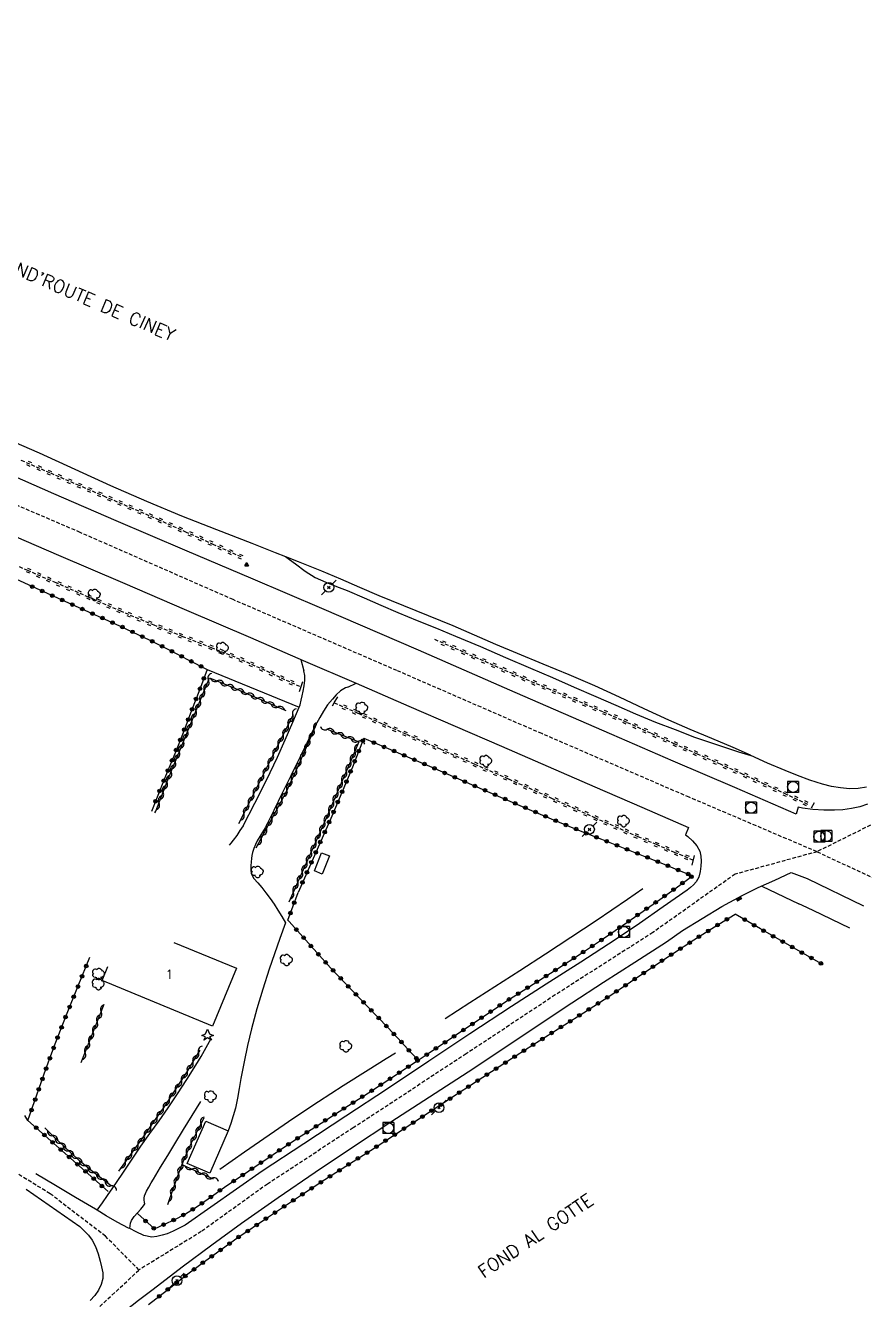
# Model space of a CAD drawing. Header units: millimetres. Extents: x 192000 to 193000, y 104999 to 106000.
# Drawn here: x 192297.1 to 192411.6, y 105826.2 to 106000 of the extents above; entities that cross this region are included whole.
import ezdxf
from ezdxf.enums import TextEntityAlignment as Align

# ---------------------------------------------------------------- set-up
doc = ezdxf.new("R2010")
doc.units = ezdxf.units.MM
doc.linetypes.add('DASHED', pattern=[0.75, 0.5, -0.25])
doc.layers.get('0').update_dxf_attribs({"linetype": 'CONTINUOUS'})
for name, color, linetype in [('W0001', 6, 'DASHED'), ('W0008', 7, 'CONTINUOUS'), ('W0017', 7, 'CONTINUOUS'), ('W0021', 2, 'CONTINUOUS'), ('W0101', 7, 'CONTINUOUS'), ('W0104', 1, 'CONTINUOUS'), ('W0120', 7, 'CONTINUOUS'), ('W0211', 2, 'CONTINUOUS'), ('W0220', 5, 'DASHED'), ('W0300', 7, 'CONTINUOUS'), ('W0303', 7, 'CONTINUOUS'), ('W0310', 3, 'CONTINUOUS'), ('W0322', 7, 'CONTINUOUS'), ('W0323', 7, 'CONTINUOUS'), ('W0330', 7, 'CONTINUOUS'), ('W0401', 7, 'CONTINUOUS'), ('W0420', 7, 'CONTINUOUS'), ('W0473', 7, 'CONTINUOUS'), ('W0850', 7, 'CONTINUOUS'), ('W0989', 7, 'CONTINUOUS'), ('W0991', 7, 'CONTINUOUS')]:
    doc.layers.add(name, color=color, linetype=linetype)
doc.styles.get("Standard").update_dxf_attribs({"font": 'romans.shx', "width": 0.85})

# ---------------------------------------------------------------- blocks, each defined once
blk = doc.blocks.new('T473')
for p, q in [((-0.166667, 0.166667), (0.166667, -0.166667)), ((-0.166667, -0.166667), (0.166667, 0.166667)), ((0.500001, 0.500001), (1.000002, 1.000002)), ((-1.000002, -1.000002), (-0.500001, -0.500001))]:
    blk.add_line(p, q)
blk.add_ellipse((0, 0), major_axis=(0.471405, 0.471405), ratio=1, start_param=5.4977871438, end_param=11.780972451)
blk = doc.blocks.new('T420')
for p, q in [((0.75, 0.75), (-0.75, 0.75)), ((-0.75, 0.75), (-0.75, -0.75)), ((0.75, 0.75), (0.75, -0.75)), ((0.75, -0.75), (-0.75, -0.75))]:
    blk.add_line(p, q)
blk.add_ellipse((0, 0), major_axis=(-0.53, 0.53), ratio=1, start_param=3.926991, end_param=10.210176)
blk = doc.blocks.new('T300')
for p, q in [((-0.8, 0.51), (-0.86, 0.34)), ((-0.86, 0.34), (-0.86, 0.17)), ((-0.86, 0.17), (-0.74, 0.06)), ((-0.69, 0.63), (-0.8, 0.51)), ((-0.8, -0.06), (-0.74, 0.06)), ((-0.74, 0.06), (-0.69, 0.11)), ((-0.57, 0.69), (-0.69, 0.63)), ((-0.46, 0.69), (-0.57, 0.69)), ((-0.29, 0.63), (-0.46, 0.69)), ((-0.29, 0.63), (-0.17, 0.74)), ((-0.23, 0.57), (-0.29, 0.63)), ((-0.17, 0.74), (-0.06, 0.8)), ((-0.06, 0.8), (0.06, 0.8)), ((0.06, 0.8), (0.23, 0.74)), ((0.23, 0.74), (0.34, 0.63)), ((0.34, 0.63), (0.4, 0.51)), ((0.46, 0.46), (0.34, 0.46)), ((0.4, 0.51), (0.4, 0.46)), ((0.57, 0.4), (0.46, 0.46)), ((0.57, 0.4), (0.69, 0.29)), ((0.69, 0.29), (0.74, 0.17)), ((0.74, 0.06), (0.69, -0.17)), ((0.74, 0.17), (0.74, 0.06)), ((-0.8, -0.17), (-0.8, -0.06)), ((-0.8, -0.23), (-0.8, -0.17)), ((-0.74, -0.34), (-0.8, -0.23)), ((-0.69, -0.4), (-0.74, -0.34)), ((-0.51, -0.46), (-0.69, -0.4)), ((-0.4, -0.46), (-0.51, -0.46)), ((-0.4, -0.46), (-0.34, -0.46)), ((-0.34, -0.46), (-0.34, -0.4)), ((-0.34, -0.51), (-0.34, -0.46)), ((-0.29, -0.63), (-0.34, -0.51)), ((-0.17, -0.74), (-0.29, -0.63)), ((-0.06, -0.8), (-0.17, -0.74)), ((0.06, -0.8), (-0.06, -0.8)), ((0.17, -0.74), (0.06, -0.8)), ((0.23, -0.69), (0.17, -0.74)), ((0.29, -0.46), (0.23, -0.46)), ((0.29, -0.63), (0.23, -0.69)), ((0.46, -0.4), (0.29, -0.46)), ((0.34, -0.51), (0.29, -0.63)), ((0.34, -0.51), (0.34, -0.46)), ((0.57, -0.34), (0.46, -0.4)), ((0.63, -0.29), (0.57, -0.34)), ((0.69, -0.17), (0.63, -0.29))]:
    blk.add_line(p, q)
blk = doc.blocks.new('T850')
for p, q in [((-0.25, -0.15), (0, 0.32)), ((0, 0.32), (0.25, -0.15)), ((-0.25, -0.15), (0.25, -0.15))]:
    blk.add_line(p, q)
for major_axis in [(-0.106, 0.106), (-0.0354, 0.0354), (-0.0236, 0.0236)]:
    blk.add_ellipse((0, 0), major_axis=major_axis, ratio=1, start_param=3.926991, end_param=10.210176)
blk = doc.blocks.new('T303')
for p, q in [((-0.77, 0), (-0.28, 0.21)), ((-0.28, -0.21), (-0.77, 0)), ((-0.28, 0.21), (0, 0.83)), ((0, 0.83), (0.28, 0.21)), ((0.28, 0.21), (0.83, 0)), ((0.83, 0), (0.28, -0.21)), ((-0.49, -0.63), (-0.28, -0.21)), ((0, -0.35), (-0.49, -0.63)), ((0.56, -0.63), (0, -0.35)), ((0.28, -0.21), (0.56, -0.63))]:
    blk.add_line(p, q)
blk = doc.blocks.new('T401')
for p, q in [((-0.3, 0.3), (0, 0.3)), ((-0.3, -0.25), (-0.3, 0.3)), ((-0.3, 0.15), (0, 0.15)), ((-0.3, 0), (0, 0)), ((0, 0.3), (0, -0.25)), ((-0.3, -0.15), (0, -0.15)), ((-0.3, -0.25), (-0.3, -0.3)), ((-0.3, -0.3), (0, -0.3)), ((0, -0.3), (0, -0.25))]:
    blk.add_line(p, q)
blk = doc.blocks.new('t323o')
at = {"color": 0, "linetype": 'Continuous'}
for radius in [0.25, 0.15]:
    blk.add_circle((0, 0), radius, dxfattribs=at)
blk = doc.blocks.new('t310o')
at = {"color": 0, "linetype": 'Continuous'}
for centre, start, end in [((-0.5, 0.38), 216.8699, 323.1304), ((0.5, -0.37), 36.8699, 143.1303)]:
    blk.add_arc(centre, 0.625, start, end, dxfattribs=at)
blk = doc.blocks.new('t322o')
at = {"color": 0, "linetype": 'Continuous'}
for radius in [0.25, 0.15]:
    blk.add_circle((0, 0), radius, dxfattribs=at)
blk = doc.blocks.new('t220o')
at = {"color": 0, "linetype": 'Continuous'}
for p, q in [((-0.25, 0.25), (0.25, 0.25)), ((-0.25, -0.25), (0.25, -0.25))]:
    blk.add_line(p, q, dxfattribs=at)

msp = doc.modelspace()

# ---------------------------------------------------------------- linework, layer by layer
at = {"layer": 'W0001'}
for points in [[(192405.12, 105887.29), (192387.67, 105894.73), (192367.57, 105903.4), (192347.81, 105912), (192325.46, 105921.68), (192304.57, 105930.85), (192281.75, 105940.67), (192261.09, 105949.63), (192238.47, 105959.36), (192218.03, 105968.07), (192200.83, 105975.63), (192182.99, 105983.32), (192165.28, 105991.03), (192144.81, 106000)], [(192642.23, 106000), (192635.04, 105995.9), (192619.12, 105986.72), (192604.92, 105979.15), (192592.13, 105972.65), (192576.93, 105965.28), (192558.94, 105957.29), (192542.45, 105949.69), (192527.12, 105942.81), (192509.4, 105934.7), (192492.91, 105927.15), (192476.53, 105919.77), (192461.04, 105912.87), (192446.35, 105906.45), (192431.33, 105899.8), (192419.8, 105894.59), (192405.12, 105887.29)], [(192405.12, 105887.29), (192393.93, 105884.23), (192382.72, 105876.27), (192369.39, 105867.76), (192357.26, 105859.72), (192341.83, 105849.62), (192330.12, 105841.96), (192321.09, 105835.47), (192312.6, 105830.25)], [(192405.12, 105887.29), (192414, 105883.17)], [(192312.6, 105830.25), (192308.02, 105834.85), (192300.48, 105840.65), (192292.85, 105845.32), (192285.62, 105848.67), (192280.73, 105850.36)], [(192023.77, 105671), (192033.54, 105679.78), (192042.98, 105688.81), (192055.85, 105701.49), (192066.97, 105711.35), (192078.77, 105720.17), (192090.17, 105727.69), (192102.26, 105733.98), (192114.73, 105739.69), (192126.74, 105744.99), (192141.28, 105751.44), (192158.29, 105758.62), (192173.39, 105764.24), (192187.89, 105769.94), (192201.39, 105774.91), (192219.76, 105780.94), (192238.41, 105786.99), (192252.16, 105792.67), (192267.78, 105800.43), (192280.79, 105807.15), (192293.77, 105814.78), (192305.09, 105823.22), (192312.6, 105830.25)]]:
    msp.add_lwpolyline(points, dxfattribs=at)
at = {"layer": 'W0008'}
for points in [[(192402.55, 105893.38), (192402.27, 105892.43), (192393.89, 105896.05), (192385.5, 105899.67), (192377.12, 105903.29), (192363.93, 105909.03), (192350.75, 105914.77), (192337.55, 105920.48), (192328.2, 105924.46), (192318.85, 105928.43), (192309.51, 105932.43), (192301, 105936.12), (192292.5, 105939.83), (192283.99, 105943.52), (192280, 105945.25), (192276.01, 105946.97), (192272.01, 105948.69)], [(192294.16, 105930.96), (192301.63, 105927.75), (192310.36, 105924), (192319.09, 105920.25), (192327.82, 105916.5), (192335.02, 105913.4), (192342.22, 105910.29), (192349.41, 105907.17), (192355.75, 105904.43), (192362.09, 105901.68), (192368.42, 105898.93), (192374.81, 105896.16), (192381.2, 105893.38), (192387.58, 105890.61), (192387.19, 105889.62)], [(192412.02, 105893.77), (192410.96, 105893.41), (192409.82, 105893.17), (192408.66, 105893.03), (192407.5, 105892.95), (192406.04, 105892.95), (192404.57, 105893.05), (192403.12, 105893.25), (192402.55, 105893.38)], [(192387.19, 105889.62), (192387.51, 105889.37), (192388.14, 105888.76), (192388.71, 105888.09), (192389.12, 105887.36), (192389.27, 105886.71), (192389.32, 105886.02), (192389.28, 105885.33), (192389.18, 105884.58), (192388.98, 105883.83), (192388.65, 105883.17), (192388.28, 105882.76), (192387.84, 105882.4), (192387.4, 105882.04)], [(192386.77, 105876.57), (192389.46, 105878.19), (192392.15, 105879.81), (192394.89, 105881.33), (192397.11, 105882.41), (192399.35, 105883.42), (192401.6, 105884.44), (192403.76, 105883.65), (192411.45, 105879.9)], [(192387.4, 105882.04), (192384.14, 105879.78), (192380.88, 105877.52), (192377.6, 105875.29), (192372.89, 105872.23), (192368.15, 105869.23), (192363.42, 105866.2), (192357.77, 105862.47), (192352.14, 105858.72), (192346.51, 105854.97), (192340.81, 105851.21), (192335.1, 105847.47), (192329.4, 105843.73), (192318.91, 105836.36)], [(192384.58, 105875.01), (192386.77, 105876.57)], [(192303.47, 105818.97), (192307.15, 105821.87), (192310.83, 105824.77), (192312.55, 105826.11), (192314.53, 105827.64), (192318.52, 105830.68), (192322.54, 105833.68), (192326.59, 105836.63), (192331.59, 105840.14), (192336.65, 105843.58), (192341.73, 105846.98), (192346.98, 105850.43), (192352.25, 105853.84), (192357.51, 105857.27), (192362.23, 105860.41), (192366.95, 105863.56), (192371.68, 105866.69), (192375.97, 105869.48), (192380.27, 105872.25), (192384.58, 105875.01)], [(192318.91, 105836.36), (192318.1, 105835.94), (192317.29, 105835.52), (192316.46, 105835.18), (192315.76, 105834.97), (192315.05, 105834.8), (192314.35, 105834.74), (192313.27, 105834.96), (192312.21, 105835.44), (192311.34, 105835.88), (192311.18, 105835.96), (192309.64, 105836.76), (192308.14, 105837.65), (192306.92, 105838.38), (192306.65, 105838.54), (192303.93, 105840.14), (192301.23, 105841.76), (192298.52, 105843.38)], [(192297.23, 105841.28), (192304.52, 105836.16), (192305.11, 105835.57), (192305.71, 105834.97), (192306.22, 105834.33), (192306.69, 105833.43), (192307.03, 105832.46), (192307.3, 105831.46), (192307.51, 105830.67), (192307.67, 105829.86), (192307.68, 105829.08), (192307.46, 105828.27), (192307.08, 105827.49), (192306.6, 105826.78), (192305.93, 105826.09)]]:
    msp.add_lwpolyline(points, dxfattribs=at)
at = {"layer": 'W0017'}
for points in [[(192334.71, 105913.53), (192335.09, 105911.97)], [(192334.59, 105907.35), (192334.74, 105907.96), (192334.89, 105908.58), (192335.02, 105909.2), (192335.14, 105909.91), (192335.22, 105910.63), (192335.22, 105911.34), (192335.1, 105911.95), (192335.09, 105911.97)], [(192341.12, 105909.75), (192340.77, 105909.64), (192340.11, 105909.24), (192339.53, 105908.7), (192338.99, 105908.11), (192338.35, 105907.33), (192337.79, 105906.49), (192337.27, 105905.62), (192336.64, 105904.47), (192336.07, 105903.3), (192335.5, 105902.12), (192334.77, 105900.62), (192334.05, 105899.13), (192333.32, 105897.63), (192332.16, 105895.28), (192331, 105892.93), (192329.84, 105890.57)], [(192341.12, 105909.75), (192342.22, 105910.29)], [(192326.8, 105890.84), (192328.39, 105893.94), (192329.99, 105897.05), (192331.52, 105900.19), (192332.57, 105902.56), (192333.58, 105904.96), (192334.45, 105907.02), (192334.59, 105907.35)], [(192329.84, 105890.57), (192329.46, 105889.98), (192329.09, 105889.38), (192328.74, 105888.77), (192328.5, 105888.26), (192328.27, 105887.74), (192328.1, 105887.21), (192328.02, 105886.79), (192327.96, 105886.35), (192327.93, 105885.92), (192327.88, 105885.38), (192327.86, 105884.83), (192327.93, 105884.32), (192328.28, 105883.65), (192328.82, 105883.04), (192329.35, 105882.43), (192329.92, 105881.68), (192330.49, 105880.92), (192331.04, 105880.15), (192331.57, 105879.31), (192332.08, 105878.44), (192332.59, 105877.58), (192331.84, 105875.48), (192331.1, 105873.37), (192330.38, 105871.26), (192329.51, 105868.57), (192328.68, 105865.85), (192327.94, 105863.12), (192327.42, 105860.88), (192326.95, 105858.63), (192326.51, 105856.38), (192326.28, 105855.02), (192326.05, 105853.67), (192325.77, 105852.33), (192325.46, 105851.28), (192325.12, 105850.24), (192324.77, 105849.21)], [(192326.8, 105890.84), (192326.37, 105890.17), (192325.94, 105889.5), (192325.47, 105888.87), (192325.14, 105888.46), (192324.89, 105888.18)], [(192306.92, 105838.38), (192307.62, 105839.4), (192308.33, 105840.42), (192309.04, 105841.44), (192310.31, 105843.33), (192311.58, 105845.23), (192312.86, 105847.12), (192314.1, 105848.87), (192315.35, 105850.61), (192316.57, 105852.37), (192317.86, 105854.28), (192319.13, 105856.21), (192320.36, 105858.17), (192321.07, 105859.38), (192321.76, 105860.6), (192322.45, 105861.81)], [(192311.34, 105835.88), (192311.4, 105836.27), (192311.47, 105836.65), (192311.58, 105837.01), (192311.93, 105837.55), (192312.42, 105838.03), (192312.88, 105838.52), (192313.06, 105838.77), (192313.23, 105839.01), (192313.4, 105839.26), (192313.36, 105839.51), (192313.31, 105839.77), (192313.3, 105840.02), (192313.37, 105840.35), (192313.5, 105840.68), (192313.65, 105841), (192313.93, 105841.56), (192314.26, 105842.11), (192314.58, 105842.65), (192315.55, 105844.26), (192316.52, 105845.87), (192317.49, 105847.47), (192318.68, 105849.39), (192319.87, 105851.3), (192321.06, 105853.21)]]:
    msp.add_lwpolyline(points, dxfattribs=at)
at = {"layer": 'W0021'}
for points in [[(192397.58, 105882.62), (192402.66, 105880.21)], [(192409.6, 105876.86), (192404.59, 105879.26), (192403.14, 105879.98), (192402.66, 105880.21)]]:
    msp.add_lwpolyline(points, dxfattribs=at)
at = {"layer": 'W0101'}
msp.add_lwpolyline([(192317.37, 105874.93), (192325.91, 105871.4), (192322.63, 105863.49), (192307.58, 105869.71), (192308.37, 105871.63)], dxfattribs=at)
at = {"layer": 'W0104'}
for points in [[(192337.52, 105887.14), (192338.58, 105886.72), (192337.6, 105884.25), (192336.54, 105884.67), (192337.52, 105887.14)], [(192321.71, 105850.55), (192324.77, 105849.21), (192322.25, 105843.45), (192319.18, 105844.79), (192321.71, 105850.55)]]:
    msp.add_lwpolyline(points, close=True, dxfattribs=at)
at = {"layer": 'W0120'}
for points in [[(192334.93, 105910.46), (192334.47, 105909.1)], [(192339.01, 105907.21), (192339.25, 105907.61), (192339.73, 105908.42)], [(192404.75, 105893.98), (192404.3, 105893.25)], [(192388.38, 105886.76), (192388.05, 105885.47)]]:
    msp.add_lwpolyline(points, dxfattribs=at)
at = {"layer": 'W0211'}
for points in [[(192332.62, 105927.53), (192333.95, 105926.55), (192335.28, 105925.58), (192336.66, 105924.71), (192338.08, 105924.05), (192339.54, 105923.49), (192341.01, 105922.92), (192343.32, 105921.92), (192345.62, 105920.91), (192347.93, 105919.91), (192350.55, 105918.83), (192353.18, 105917.77), (192355.8, 105916.71), (192359.22, 105915.27), (192362.63, 105913.8), (192366.04, 105912.33), (192369.01, 105911.04), (192371.97, 105909.74), (192374.94, 105908.45), (192377.65, 105907.28), (192380.37, 105906.12), (192383.1, 105904.99), (192385.76, 105903.95), (192388.42, 105902.93), (192391.11, 105901.99), (192392.76, 105901.45), (192394.42, 105900.94), (192396.08, 105900.43)], [(192321.93, 105912.13), (192334.45, 105907.02)], [(192297.46, 105850.65), (192297.02, 105851.3)]]:
    msp.add_lwpolyline(points, dxfattribs=at)
at = {"layer": 'W0220'}
for points in [[(192326.54, 105927.5), (192322.82, 105929.18), (192319.09, 105930.86), (192315.36, 105932.53), (192311.73, 105934.11), (192308.1, 105935.67), (192304.46, 105937.24), (192300.45, 105938.97), (192296.43, 105940.71)], [(192334.55, 105909.82), (192331.85, 105911.07), (192329.14, 105912.32), (192326.42, 105913.53), (192322.52, 105915.12), (192318.59, 105916.63), (192314.68, 105918.18), (192310.2, 105920.07), (192305.74, 105922.02), (192301.29, 105923.97), (192297.46, 105925.64), (192293.63, 105927.32)], [(192403.88, 105893.74), (192400.94, 105895.11), (192398, 105896.47), (192395.05, 105897.83), (192391.95, 105899.22), (192388.83, 105900.6), (192385.72, 105901.98), (192382.45, 105903.45), (192379.19, 105904.93), (192375.91, 105906.38), (192372.3, 105907.92), (192368.67, 105909.42), (192365.06, 105910.94), (192360.97, 105912.72), (192356.88, 105914.52), (192352.8, 105916.32)], [(192339.25, 105907.61), (192342.53, 105906.18), (192345.81, 105904.76), (192349.1, 105903.32), (192353.75, 105901.29), (192358.39, 105899.26), (192363.04, 105897.22), (192368.91, 105894.6), (192374.77, 105891.96), (192380.66, 105889.37), (192383.15, 105888.31), (192385.64, 105887.25), (192388.14, 105886.2)]]:
    msp.add_lwpolyline(points, dxfattribs=at)
at = {"layer": 'W0300'}
for points in [[(192354.37, 105864.54), (192357.77, 105866.72), (192361.17, 105868.9), (192364.57, 105871.09), (192368.05, 105873.36), (192371.54, 105875.63), (192375, 105877.93), (192377.12, 105879.37), (192379.24, 105880.82), (192381.35, 105882.26)], [(192323.65, 105844.01), (192327.01, 105846.35), (192330.36, 105848.69), (192333.75, 105851), (192337.1, 105853.21), (192340.47, 105855.39), (192343.86, 105857.54), (192345.11, 105858.32), (192346.35, 105859.09), (192347.6, 105859.87)]]:
    msp.add_lwpolyline(points, dxfattribs=at)
at = {"layer": 'W0310'}
for points in [[(192314.79, 105892.59), (192314.89, 105892.84), (192316.56, 105897.1), (192318.26, 105901.35), (192319.58, 105904.57), (192320.91, 105907.8), (192322.24, 105911.02), (192324, 105910.28), (192325.77, 105909.54), (192327.52, 105908.79), (192329.24, 105908.05), (192330.95, 105907.29), (192332.66, 105906.54)], [(192326.23, 105891.14), (192333.68, 105906.02)], [(192336.77, 105904.63), (192335.41, 105901.53), (192334.05, 105898.44), (192332.62, 105895.38), (192331.3, 105892.83), (192329.93, 105890.31), (192328.56, 105887.79)], [(192338.2, 105904.04), (192342.61, 105902.27), (192341.19, 105898.97), (192339.78, 105895.67), (192338.36, 105892.38), (192336.6, 105888.39), (192334.82, 105884.4), (192333.04, 105880.42)], [(192307.83, 105866.47), (192304.69, 105858.49)], [(192309.86, 105843.73), (192311.5, 105846.01), (192313.13, 105848.28), (192314.74, 105850.58), (192316.26, 105852.79), (192317.74, 105855.03), (192319.18, 105857.29), (192319.77, 105858.27), (192320.36, 105859.25), (192320.94, 105860.23)], [(192321.44, 105850.97), (192320.54, 105849.16), (192319.65, 105847.34), (192318.81, 105845.51), (192318.47, 105844.63), (192317.98, 105843.4), (192317.23, 105841.27), (192316.48, 105839.13)], [(192308.79, 105841.7), (192307.43, 105842.76), (192306.08, 105843.82), (192304.76, 105844.91), (192303.65, 105845.9), (192302.56, 105846.91), (192301.49, 105847.93), (192300.91, 105848.49), (192300.34, 105849.06), (192299.77, 105849.63)], [(192318.47, 105844.63), (192322.72, 105842.66)]]:
    msp.add_lwpolyline(points, dxfattribs=at)
at = {"layer": 'W0322'}
for points in [[(192270.61, 105935.62), (192275.02, 105933.75), (192279.42, 105931.88), (192283.82, 105929.98), (192289.08, 105927.6), (192294.32, 105925.18), (192299.57, 105922.77), (192304.42, 105920.6), (192309.28, 105918.43), (192314.08, 105916.17), (192316.71, 105914.84), (192319.32, 105913.49), (192321.93, 105912.13)], [(192343.28, 105902.78), (192346.27, 105901.51), (192349.26, 105900.23), (192352.24, 105898.95), (192355.47, 105897.55), (192358.7, 105896.15), (192361.93, 105894.75), (192365.54, 105893.2), (192369.15, 105891.66), (192372.78, 105890.16), (192375.73, 105888.99), (192378.69, 105887.83), (192381.64, 105886.66), (192383.81, 105885.78), (192385.97, 105884.89), (192388.14, 105883.99)]]:
    msp.add_lwpolyline(points, dxfattribs=at)
at = {"layer": 'W0323'}
for points in [[(192321.93, 105912.13), (192320.86, 105909.34), (192319.79, 105906.54), (192318.71, 105903.75), (192317.48, 105900.67), (192316.23, 105897.6), (192314.99, 105894.53), (192314.3, 105892.8)], [(192343.28, 105902.78), (192342.5, 105900.82), (192341.72, 105898.85), (192340.92, 105896.89), (192338.77, 105891.82), (192336.54, 105886.78), (192334.31, 105881.74)], [(192324.27, 105841.54), (192327.59, 105843.77), (192330.9, 105846), (192334.23, 105848.21), (192337.45, 105850.29), (192340.68, 105852.34), (192343.9, 105854.41), (192346.58, 105856.15), (192349.25, 105857.9), (192350.7, 105858.85), (192351.92, 105859.66), (192355.66, 105862.17), (192359.39, 105864.69), (192363.15, 105867.18), (192366.37, 105869.24), (192369.61, 105871.28), (192372.83, 105873.35), (192375.71, 105875.27), (192378.57, 105877.23), (192381.41, 105879.2), (192383.66, 105880.79), (192385.9, 105882.39), (192388.14, 105883.99)], [(192333.08, 105877.79), (192332.92, 105877.97), (192334.31, 105881.74)], [(192313.89, 105825.54), (192316.49, 105827.55), (192319.09, 105829.56), (192321.71, 105831.53), (192325.97, 105834.56), (192330.28, 105837.49), (192334.63, 105840.39), (192337.97, 105842.57), (192341.33, 105844.72), (192344.69, 105846.88), (192348.51, 105849.36), (192352.33, 105851.86), (192356.14, 105854.35), (192359.54, 105856.55), (192362.94, 105858.75), (192366.34, 105860.94), (192369.81, 105863.15), (192373.28, 105865.34), (192376.73, 105867.57), (192379.67, 105869.53), (192382.6, 105871.52), (192385.54, 105873.48), (192388.33, 105875.27), (192391.15, 105877.04), (192393.96, 105878.8)], [(192350.7, 105858.85), (192349.31, 105860.35), (192347.91, 105861.85), (192346.51, 105863.35), (192343.92, 105866.06), (192341.32, 105868.75), (192338.75, 105871.47), (192336.85, 105873.57), (192334.96, 105875.68), (192333.08, 105877.79)], [(192405.98, 105871.87), (192405.98, 105871.87), (192405.98, 105871.87), (192397.4, 105876.76), (192397.4, 105876.76), (192397.4, 105876.76), (192395.68, 105877.78), (192393.96, 105878.8)], [(192297.46, 105850.65), (192298.67, 105854.13), (192299.89, 105857.62), (192301.16, 105861.09), (192302.71, 105865.05), (192304.31, 105869), (192305.92, 105872.93)], [(192297.46, 105850.65), (192308.39, 105840.94)], [(192312.4, 105837.95), (192314.73, 105835.85), (192316.1, 105836.49), (192317.48, 105837.13), (192318.82, 105837.83), (192320.68, 105838.99), (192322.48, 105840.27), (192324.27, 105841.54)]]:
    msp.add_lwpolyline(points, dxfattribs=at)
at = {"layer": 'W0330'}
for points in [[(192328.05, 105929.32), (192323.25, 105931.21), (192318.45, 105933.09), (192313.68, 105935.05), (192308.78, 105937.21), (192303.9, 105939.44), (192299.02, 105941.65), (192294.55, 105943.61)], [(192411.89, 105896.1), (192410.73, 105895.94), (192409.57, 105895.89), (192408.33, 105895.99), (192407.08, 105896.21), (192405.86, 105896.51), (192404.13, 105897.04), (192402.44, 105897.69), (192400.76, 105898.38), (192398.38, 105899.39), (192396.08, 105900.43), (192396.03, 105900.46), (192393.68, 105901.51), (192390.76, 105902.76), (192387.83, 105903.99), (192384.92, 105905.25), (192381.54, 105906.79), (192378.18, 105908.38), (192374.8, 105909.92), (192371.29, 105911.41), (192367.76, 105912.86), (192364.24, 105914.32), (192361.31, 105915.58), (192358.39, 105916.84), (192355.46, 105918.09), (192352.1, 105919.47), (192348.73, 105920.83), (192345.36, 105922.21), (192342.75, 105923.33), (192340.15, 105924.46), (192337.54, 105925.57), (192334.38, 105926.84), (192332.62, 105927.53), (192331.22, 105928.08), (192328.05, 105929.32)]]:
    msp.add_lwpolyline(points, dxfattribs=at)

# ---------------------------------------------------------------- block references
at = {"layer": 'W0220'}
for p, rotation in [((192297.64, 105940.19), 156.5949515022912), ((192299.02, 105939.59), 156.5949515022912), ((192300.39, 105938.99), 156.5949515022912), ((192301.77, 105938.4), 156.6017734318627), ((192303.15, 105937.8), 156.6017734318627), ((192304.52, 105937.21), 156.7310986250432), ((192305.9, 105936.61), 156.7310986250432), ((192307.28, 105936.02), 156.7310986250432), ((192308.66, 105935.43), 156.7501083543321), ((192310.04, 105934.84), 156.7501083543321), ((192311.41, 105934.25), 156.7501083543321), ((192312.79, 105933.65), 156.4650835324011), ((192314.17, 105933.05), 156.4650835324011), ((192315.54, 105932.45), 155.9705600928651), ((192316.91, 105931.84), 155.9705600928651), ((192318.28, 105931.23), 155.9705600928651), ((192319.65, 105930.61), 155.6942133866794), ((192321.02, 105930), 155.6942133866794), ((192322.38, 105929.38), 155.6942133866794), ((192323.75, 105928.76), 155.6814288780301), ((192325.12, 105928.14), 155.6814288780301), ((192326.48, 105927.53), 155.6814288780301), ((192297.57, 105925.6), 156.4106683754864), ((192298.94, 105925), 156.4106683754864), ((192300.31, 105924.4), 156.4106683754864), ((192301.69, 105923.8), 156.318669540219), ((192303.06, 105923.19), 156.318669540219), ((192304.44, 105922.59), 156.318669540219), ((192305.81, 105921.99), 156.408406522308), ((192307.18, 105921.39), 156.408406522308), ((192308.56, 105920.79), 156.408406522308), ((192309.93, 105920.19), 156.408406522308), ((192311.31, 105919.6), 157.0474454315143), ((192312.7, 105919.02), 157.0474454315143), ((192314.08, 105918.43), 157.0474454315143), ((192315.47, 105917.87), 158.4260437830261), ((192316.86, 105917.31), 158.4260437830261), ((192318.26, 105916.76), 158.4260437830261), ((192319.65, 105916.22), 158.9693279285167), ((192321.05, 105915.68), 158.9693279285167), ((192354.17, 105915.71), 156.2161766682076), ((192322.45, 105915.14), 158.9693279285167), ((192323.84, 105914.58), 157.8471956364433), ((192325.23, 105914.01), 157.8471956364433), ((192355.55, 105915.11), 156.2161766682076), ((192356.92, 105914.5), 156.2213554871768), ((192358.29, 105913.9), 156.2213554871768), ((192326.62, 105913.44), 156.0257897025751), ((192327.99, 105912.83), 156.0257897025751), ((192329.36, 105912.22), 155.2248594312854), ((192359.66, 105913.29), 156.2213554871768), ((192361.04, 105912.69), 156.5383081447101), ((192362.41, 105912.09), 156.5383081447101), ((192330.72, 105911.59), 155.2248594312854), ((192332.08, 105910.96), 155.2154576527539), ((192333.45, 105910.33), 155.2154576527539), ((192363.79, 105911.49), 156.5383081447101), ((192365.17, 105910.9), 157.1868915923144), ((192366.55, 105910.31), 157.1868915923144), ((192367.93, 105909.73), 157.1868915923144), ((192369.31, 105909.15), 157.4744989351166), ((192370.7, 105908.58), 157.4744989351166), ((192340.63, 105907.01), 336.4861156212912), ((192372.09, 105908), 157.4744989351166), ((192373.47, 105907.42), 156.9970229153944), ((192374.85, 105906.83), 156.9970229153944), ((192342, 105906.41), 336.4861156212912), ((192343.38, 105905.82), 336.4861156212912), ((192344.75, 105905.22), 336.4861156212912), ((192376.23, 105906.24), 156.0942973316991), ((192377.6, 105905.64), 156.0942973316991), ((192378.97, 105905.03), 156.0942973316991), ((192346.13, 105904.62), 336.4503702869254), ((192347.5, 105904.02), 336.4503702869254), ((192348.88, 105903.42), 336.4503702869254), ((192380.34, 105904.41), 155.6724300047025), ((192381.7, 105903.79), 155.6724300047025), ((192350.25, 105902.82), 336.4204019493303), ((192351.63, 105902.22), 336.4204019493303), ((192353, 105901.62), 336.4204019493303), ((192383.07, 105903.18), 155.7147076087592), ((192384.44, 105902.56), 155.7147076087592), ((192385.81, 105901.94), 156.0563167051704), ((192354.38, 105901.02), 336.3803208156235), ((192355.75, 105900.42), 336.3803208156235), ((192357.12, 105899.82), 336.3803208156235), ((192387.18, 105901.33), 156.0563167051704), ((192388.55, 105900.72), 156.0563167051704), ((192389.92, 105900.12), 156.1161388357807), ((192358.5, 105899.22), 336.2736533116618), ((192359.87, 105898.61), 336.2736533116618), ((192361.25, 105898.01), 336.2736533116618), ((192391.29, 105899.51), 156.1161388357807), ((192392.66, 105898.9), 155.8375056855387), ((192394.03, 105898.29), 155.8375056855387), ((192362.62, 105897.41), 336.2736533116618), ((192363.99, 105896.8), 335.927098975822), ((192395.4, 105897.67), 155.3396260720875), ((192396.76, 105897.04), 155.3396260720875), ((192398.12, 105896.42), 155.0471527499716), ((192365.36, 105896.18), 335.927098975822), ((192366.73, 105895.57), 335.927098975822), ((192368.1, 105894.96), 335.927098975822), ((192399.48, 105895.78), 155.0471527499716), ((192400.84, 105895.15), 155.0471527499716), ((192402.2, 105894.52), 155.0706232915941), ((192369.47, 105894.35), 335.7795704376841), ((192370.83, 105893.73), 335.7795704376841), ((192372.2, 105893.12), 335.7795704376841), ((192403.56, 105893.89), 155.0706232915941), ((192373.57, 105892.5), 335.7795704376841), ((192374.94, 105891.89), 336.2664974249615), ((192376.31, 105891.28), 336.2664974249615), ((192377.69, 105890.68), 336.2664974249615), ((192379.06, 105890.08), 336.2664974249615), ((192380.43, 105889.47), 336.2664974249615), ((192381.81, 105888.88), 336.8791513375912), ((192383.19, 105888.29), 337.0678995625846), ((192384.57, 105887.71), 337.0678995625846), ((192385.95, 105887.12), 337.0678995625846), ((192387.33, 105886.54), 337.0678995625846)]:
    msp.add_blockref('t220o', p, dxfattribs=dict(at, rotation=rotation))
at = {"layer": 'W0300', "rotation": 359.9999899820874}
for p in [(192306.55, 105922.32), (192359.95, 105899.65), (192378.74, 105891.46), (192328.79, 105884.53), (192332.75, 105872.51), (192307.13, 105870.6), (192307.09, 105869.23), (192340.86, 105860.74), (192322.39, 105853.89)]:
    msp.add_blockref('T300', p, dxfattribs=at)
at = {"layer": 'W0300'}
for p in [(192324.02, 105915.06), (192343.04, 105906.89)]:
    msp.add_blockref('T300', p, dxfattribs=at)
at = {"layer": 'W0303', "rotation": 359.9999899820874}
msp.add_blockref('T303', (192321.95, 105862.24), dxfattribs=at)
at = {"layer": 'W0310'}
for p, rotation in [((192322.1, 105910.67), 67.52423055600498), ((192323.27, 105910.59), 337.2463474930199), ((192324.66, 105910.01), 337.2624136502329), ((192320.95, 105907.89), 67.52423055600498), ((192321.52, 105909.28), 67.52423055600498), ((192326.04, 105909.42), 336.9510476079786), ((192327.42, 105908.84), 336.9510476079786), ((192328.8, 105908.24), 336.4794360309856), ((192320.38, 105906.51), 67.5242305556545), ((192330.17, 105907.64), 336.2056063864196), ((192331.54, 105907.03), 336.1775601805325), ((192319.8, 105905.12), 67.5242305556545), ((192332.95, 105904.55), 63.37489199001259), ((192333.62, 105905.89), 63.37489199001259), ((192319.23, 105903.73), 67.76826222293258), ((192332.28, 105903.21), 63.37489199001259), ((192335.87, 105902.57), 246.2784289369779), ((192336.47, 105903.95), 246.2784289369779), ((192338.3, 105904), 338.1381212383121), ((192339.69, 105903.44), 338.1381212383121), ((192318.1, 105900.96), 68.2404512856586), ((192318.67, 105902.35), 67.76826222293258), ((192331.6, 105901.87), 63.37489199001259), ((192335.27, 105901.2), 246.2852452562871), ((192341.08, 105902.88), 338.1381212383121), ((192342.47, 105902.32), 338.1381212383121), ((192342.07, 105901.02), 246.8286642367213), ((192317.54, 105899.56), 68.2404512856586), ((192330.26, 105899.19), 63.37489199001259), ((192330.93, 105900.53), 63.37489199001259), ((192334.66, 105899.83), 246.2852452562871), ((192341.48, 105899.64), 246.8286642367213), ((192316.99, 105898.17), 68.2404512856586), ((192329.59, 105897.85), 63.37489199001259), ((192334.06, 105898.45), 246.2852452562871), ((192340.89, 105898.27), 246.8286642371484), ((192316.43, 105896.78), 68.55434480995993), ((192328.91, 105896.51), 63.37489199001259), ((192332.78, 105895.74), 244.8458149417092), ((192333.42, 105897.1), 244.8458149417092), ((192340.3, 105896.89), 246.8286642371484), ((192315.34, 105893.98), 68.55434480995993), ((192315.89, 105895.38), 68.55434480995993), ((192328.24, 105895.17), 63.37489199001259), ((192332.11, 105894.4), 242.6482876007408), ((192339.12, 105894.13), 246.6147789428324), ((192339.71, 105895.51), 246.6147789428324), ((192326.9, 105892.48), 63.37489199001259), ((192327.57, 105893.83), 63.37489199001259), ((192331.42, 105893.07), 242.6482876007408), ((192338.52, 105892.75), 246.6147789428324), ((192329.99, 105890.43), 241.4692506048129), ((192330.71, 105891.75), 241.4692506048129), ((192337.92, 105891.38), 246.1961766759277), ((192329.27, 105889.11), 241.4517039826178), ((192336.71, 105888.64), 246.1961766759277), ((192337.31, 105890.01), 246.1961766759277), ((192336.1, 105887.27), 245.9428646316656), ((192335.49, 105885.9), 245.9428646316656), ((192334.87, 105884.53), 245.9428646316656), ((192333.65, 105881.79), 245.9255220234138), ((192334.26, 105883.16), 245.9255220234138), ((192307.44, 105865.46), 248.4925396555417), ((192306.34, 105862.67), 248.4925396555417), ((192306.89, 105864.07), 248.4925396555417), ((192305.79, 105861.28), 248.4925396555417), ((192305.24, 105859.88), 248.4925396555417), ((192320.74, 105859.9), 59.23420015779954), ((192319.98, 105858.61), 59.2598523994021), ((192318.4, 105856.06), 57.55993158232609), ((192319.2, 105857.33), 58.71788905702729), ((192317.59, 105854.8), 56.38694288367246), ((192315.92, 105852.3), 55.7059063240194), ((192316.76, 105853.55), 56.38694288367246), ((192315.08, 105851.06), 55.7059063240194), ((192314.22, 105849.83), 54.93763716649797), ((192320.4, 105848.86), 243.7389695622409), ((192321.06, 105850.21), 243.7264311414069), ((192300.83, 105848.57), 135.3015539502955), ((192301.91, 105847.53), 136.3665294611738), ((192312.49, 105847.38), 54.24611274604598), ((192313.36, 105848.6), 54.93763716649797), ((192319.73, 105847.52), 243.7389695622409), ((192303, 105846.5), 137.1312068215726), ((192304.11, 105845.49), 138.4210708874899), ((192311.61, 105846.17), 54.24611274604598), ((192319.1, 105846.16), 245.4785455441213), ((192305.25, 105844.51), 140.4291589071903), ((192310.73, 105844.95), 54.234166999736), ((192318.52, 105844.78), 248.6071096476088), ((192319.83, 105844), 335.1506310899726), ((192306.41, 105843.56), 141.8708375656295), ((192307.59, 105842.64), 141.8913957084876), ((192317.48, 105841.96), 250.5725999208843), ((192317.98, 105843.38), 250.5725999208843), ((192321.19, 105843.37), 335.1506310899726), ((192322.55, 105842.74), 335.1506310899726), ((192308.77, 105841.71), 141.8913957084876), ((192316.98, 105840.55), 250.5880582212926)]:
    msp.add_blockref('t310o', p, dxfattribs=dict(at, rotation=rotation))
at = {"layer": 'W0322'}
for p, rotation in [((192298.04, 105923.47), 335.2768362353654), ((192299.4, 105922.84), 335.2768362353654), ((192300.77, 105922.23), 335.9324575729136), ((192302.14, 105921.62), 335.9324575729136), ((192303.51, 105921.01), 335.9324575729136), ((192304.88, 105920.4), 335.9707659147813), ((192306.25, 105919.78), 335.9707659147813), ((192307.62, 105919.17), 335.9707659147813), ((192308.99, 105918.56), 335.9707659147813), ((192310.35, 105917.93), 334.7707561512994), ((192311.71, 105917.29), 334.7707561512994), ((192313.06, 105916.65), 334.7707561512994), ((192314.42, 105916), 333.1909159472042), ((192315.76, 105915.33), 333.1909159472042), ((192317.09, 105914.64), 332.5027548670894), ((192318.42, 105913.95), 332.5027548670894), ((192319.75, 105913.26), 332.5200369586398), ((192321.08, 105912.57), 332.5200369586398), ((192344.66, 105902.19), 336.8755067998479), ((192346.04, 105901.6), 336.8755067998479), ((192347.42, 105901.02), 336.8755067996463), ((192348.8, 105900.43), 336.8755067996463), ((192350.18, 105899.84), 336.7805704484373), ((192351.56, 105899.24), 336.7805704484373), ((192352.94, 105898.65), 336.5747930327663), ((192354.31, 105898.05), 336.5747930327663), ((192355.69, 105897.46), 336.4871527372993), ((192357.06, 105896.86), 336.4871527372993), ((192358.44, 105896.26), 336.4871527372993), ((192359.82, 105895.67), 336.6260889679487), ((192361.19, 105895.07), 336.6260889679487), ((192362.57, 105894.48), 336.7784145256532), ((192363.95, 105893.89), 336.7784145256532), ((192365.33, 105893.29), 336.7784145256532), ((192366.71, 105892.71), 336.9355554908076), ((192368.09, 105892.12), 336.9355554908076), ((192369.47, 105891.53), 337.4721998323515), ((192370.85, 105890.96), 337.4721998323515), ((192372.24, 105890.38), 337.4721998323515), ((192373.63, 105889.82), 338.2890310144062), ((192375.02, 105889.27), 338.2890310144062), ((192376.42, 105888.72), 338.7111933072901), ((192377.82, 105888.17), 338.7111933072901), ((192379.21, 105887.62), 338.4029422491951), ((192380.61, 105887.07), 338.4029422491951), ((192382, 105886.52), 337.8168666657426), ((192383.39, 105885.95), 337.8168666657426), ((192384.78, 105885.38), 337.5985614433198), ((192386.16, 105884.81), 337.5759336213791), ((192387.55, 105884.24), 337.5759336213791)]:
    msp.add_blockref('t322o', p, dxfattribs=dict(at, rotation=rotation))
at = {"layer": 'W0323'}
for p, rotation in [((192321.47, 105910.93), 249.0986550807252), ((192320.93, 105909.53), 249.0986550807252), ((192319.86, 105906.73), 249.0807605420145), ((192320.4, 105908.13), 249.0807605420145), ((192319.32, 105905.33), 248.7961038297905), ((192318.78, 105903.93), 248.7961038297905), ((192318.23, 105902.54), 248.2563645140212), ((192343.14, 105902.43), 248.2488808368172), ((192317.11, 105899.76), 247.9225766818537), ((192317.67, 105901.15), 248.2563645140212), ((192342.59, 105901.03), 248.2488808368172), ((192316.55, 105898.37), 247.9225766818537), ((192341.47, 105898.25), 247.9219229653462), ((192342.03, 105899.64), 248.2640081143887), ((192315.98, 105896.98), 247.9611030663043), ((192340.91, 105896.86), 246.9747471505164), ((192315.42, 105895.58), 247.9611030663043), ((192340.32, 105895.48), 246.9747471505164), ((192314.86, 105894.19), 248.1226417521734), ((192339.73, 105894.1), 246.9747471505164), ((192338.55, 105891.34), 246.1462235278882), ((192339.15, 105892.72), 246.9747471505164), ((192337.95, 105889.97), 246.1462235278882), ((192337.34, 105888.6), 246.1462235278882), ((192336.13, 105885.85), 246.1409214697339), ((192336.73, 105887.23), 246.1462235278882), ((192335.52, 105884.48), 246.1409214697339), ((192334.91, 105883.11), 246.1409214697339), ((192386.76, 105883.01), 35.61748024407871), ((192387.98, 105883.88), 35.61748024407871), ((192384.32, 105881.26), 35.58845690396175), ((192385.54, 105882.13), 35.58845690396175), ((192333.27, 105878.92), 69.8386535387645), ((192333.79, 105880.33), 69.8386535387645), ((192381.87, 105879.53), 35.25958034100535), ((192383.1, 105880.39), 35.25958034100535), ((192379.41, 105877.81), 34.76951870421487), ((192380.64, 105878.67), 34.76951870421487), ((192391.55, 105877.29), 32.13893529723583), ((192392.82, 105878.09), 32.13893529723583), ((192395.25, 105878.04), 149.2226503125068), ((192396.53, 105877.27), 149.2472315110655), ((192334.08, 105876.67), 131.7058293871469), ((192335.08, 105875.55), 131.7041834627553), ((192376.94, 105876.11), 34.31921198809634), ((192378.18, 105876.96), 34.31921198809634), ((192389.01, 105875.69), 32.13893529718128), ((192390.28, 105876.49), 32.13893529718128), ((192397.83, 105876.51), 150.3134309679744), ((192399.13, 105875.77), 150.3134309679744), ((192336.07, 105874.43), 131.7041834627553), ((192374.45, 105874.43), 33.75438283829396), ((192375.7, 105875.27), 33.75438283829396), ((192386.48, 105874.08), 32.6512255696675), ((192387.74, 105874.89), 32.6512255696675), ((192400.43, 105875.03), 150.3134309679744), ((192401.74, 105874.28), 150.3134309679744), ((192337.08, 105873.31), 132.2355508487439), ((192338.08, 105872.2), 132.2355508487439), ((192370.69, 105871.97), 32.77660155315819), ((192371.95, 105872.78), 32.77660155315819), ((192373.2, 105873.6), 33.75438283829396), ((192383.97, 105872.44), 33.66310269340336), ((192385.22, 105873.27), 33.66310269340336), ((192403.04, 105873.54), 150.3134309679744), ((192404.34, 105872.8), 150.3134309679744), ((192405.65, 105872.05), 150.3134309679744), ((192304.84, 105870.3), 67.82396672008764), ((192305.41, 105871.69), 67.82396672008764), ((192339.1, 105871.1), 133.377017729006), ((192368.15, 105870.36), 32.14179769623416), ((192369.42, 105871.16), 32.14179769623416), ((192381.48, 105870.76), 34.19320084556449), ((192382.72, 105871.6), 33.66310269340336), ((192304.28, 105868.91), 67.83642226800345), ((192340.13, 105870.01), 133.377017729006), ((192341.16, 105868.92), 133.377017729006), ((192365.62, 105868.76), 32.5607419875492), ((192366.88, 105869.56), 32.14179769623416), ((192378.99, 105869.08), 33.77995023433346), ((192380.24, 105869.92), 34.19320084556449), ((192303.71, 105867.52), 67.83642226800345), ((192342.2, 105867.84), 134.0696744723018), ((192343.24, 105866.76), 134.0696744723018), ((192363.09, 105867.14), 33.59128179704685), ((192364.35, 105867.95), 32.5607419875492), ((192376.5, 105867.42), 32.80812802322365), ((192377.75, 105868.25), 33.77995023433346), ((192303.15, 105866.13), 67.83642226800345), ((192344.29, 105865.68), 133.7341802612499), ((192360.59, 105865.49), 33.59128179704685), ((192361.84, 105866.32), 33.59128179704685), ((192372.71, 105864.98), 32.3246670311985), ((192373.98, 105865.79), 32.80812802322365), ((192375.24, 105866.6), 32.80812802322365), ((192302.04, 105863.34), 68.67077719528547), ((192302.58, 105864.74), 68.67077719528547), ((192345.32, 105864.6), 133.7341802612499), ((192346.36, 105863.51), 133.7341802612499), ((192358.1, 105863.81), 34.09578824723804), ((192359.34, 105864.65), 34.09578824723804), ((192370.18, 105863.38), 32.3246670311985), ((192371.45, 105864.18), 32.3246670311985), ((192301.49, 105861.94), 68.67077719528547), ((192347.38, 105862.42), 133.0414256946989), ((192355.61, 105862.13), 33.83117247288165), ((192356.86, 105862.97), 34.09578824723804), ((192367.65, 105861.77), 32.45621915384591), ((192368.91, 105862.58), 32.45621915384591), ((192300.96, 105860.54), 69.9996604691022), ((192348.41, 105861.32), 132.8832956553205), ((192349.43, 105860.22), 132.8437680907484), ((192353.12, 105860.46), 33.83117247288165), ((192354.37, 105861.3), 33.83117247288165), ((192365.12, 105860.15), 32.78710457990199), ((192366.38, 105860.97), 32.45621915384591), ((192300.45, 105859.13), 69.9996604691022), ((192350.45, 105859.12), 132.8437680907484), ((192350.62, 105858.8), 33.35962452823321), ((192351.88, 105859.63), 33.38628665227451), ((192362.6, 105858.53), 32.89685244467081), ((192363.86, 105859.34), 32.78710457990199), ((192299.44, 105856.31), 70.71141802256237), ((192299.93, 105857.72), 69.9996604691022), ((192346.86, 105856.33), 33.20275186928539), ((192348.12, 105857.16), 33.20275186928539), ((192349.37, 105857.98), 33.35962452823321), ((192360.08, 105856.9), 32.89685244467081), ((192361.34, 105857.71), 32.89685244467081), ((192298.94, 105854.89), 70.71141802256237), ((192344.35, 105854.7), 33.03363909204157), ((192345.6, 105855.52), 33.03363909204157), ((192357.56, 105855.27), 32.97935515582067), ((192358.82, 105856.08), 32.97935515582067), ((192298.45, 105853.48), 70.72606188058718), ((192341.82, 105853.08), 32.67318771198069), ((192343.08, 105853.89), 32.67318771198069), ((192353.79, 105852.81), 33.09394797814781), ((192355.05, 105853.63), 33.09394797814781), ((192356.3, 105854.45), 32.97935515582067), ((192297.95, 105852.06), 70.72606188058718), ((192339.29, 105851.46), 32.45742092250227), ((192340.56, 105852.27), 32.45742092250227), ((192351.28, 105851.17), 33.16718310544822), ((192352.53, 105851.99), 33.09394797814781), ((192298.58, 105849.65), 318.421459804399), ((192336.77, 105849.85), 32.84760428665618), ((192338.03, 105850.66), 32.45742092250227), ((192348.77, 105849.53), 33.16718310544822), ((192350.02, 105850.35), 33.16718310544822), ((192299.7, 105848.65), 318.421459804399), ((192300.82, 105847.66), 318.421459804399), ((192334.24, 105848.22), 32.84760428665618), ((192335.51, 105849.03), 32.84760428665618), ((192346.25, 105847.89), 33.07655622229723), ((192347.51, 105848.71), 33.07655622229723), ((192301.94, 105846.66), 318.421459804399), ((192331.74, 105846.56), 33.55078788096159), ((192332.99, 105847.39), 33.55078788096159), ((192343.73, 105846.26), 32.74212875444832), ((192345, 105847.08), 33.07655622229723), ((192303.07, 105845.67), 318.421459804399), ((192304.19, 105844.67), 318.421459804399), ((192329.25, 105844.89), 33.95663162065804), ((192330.5, 105845.73), 33.95663162065804), ((192341.21, 105844.64), 32.65843273350869), ((192342.47, 105845.45), 32.74212875444832), ((192305.31, 105843.68), 318.421459804399), ((192306.43, 105842.68), 318.421459804399), ((192325.52, 105842.38), 33.94473144300839), ((192326.76, 105843.22), 33.94473144300839), ((192328.01, 105844.05), 33.95663162065804), ((192338.69, 105843.02), 32.65843273350869), ((192339.95, 105843.83), 32.65843273350869), ((192307.55, 105841.69), 318.421459804399), ((192323.64, 105841.09), 35.32005401664485), ((192336.17, 105841.39), 33.10454288867157), ((192337.43, 105842.21), 33.10454288867157), ((192321.19, 105839.35), 35.34126351641134), ((192322.41, 105840.22), 35.34126351641134), ((192332.41, 105838.91), 33.62006846763587), ((192333.66, 105839.74), 33.62006846763587), ((192334.91, 105840.57), 33.10454288867157), ((192318.66, 105837.75), 27.34522967359671), ((192319.94, 105838.53), 32.01091475676305), ((192329.92, 105837.25), 34.21352444114747), ((192331.16, 105838.08), 33.62006846763587), ((192313.51, 105836.94), 318.11322297335), ((192314.63, 105835.94), 318.11322297335), ((192315.97, 105836.43), 25.07630520841055), ((192317.32, 105837.06), 25.09234579589078), ((192327.44, 105835.56), 34.21352444114747), ((192328.68, 105836.4), 34.21352444114747), ((192324.97, 105833.85), 35.45601630517367), ((192326.2, 105834.72), 34.21352444114747), ((192322.53, 105832.11), 35.45601630517367), ((192323.75, 105832.98), 35.45601630517367), ((192320.11, 105830.33), 36.93268369331194), ((192321.31, 105831.23), 36.93268369331194), ((192317.73, 105828.51), 37.71744780271955), ((192318.92, 105829.42), 37.71744780271955), ((192316.54, 105827.59), 37.71744780271955), ((192315.36, 105826.67), 37.70678195271333)]:
    msp.add_blockref('t323o', p, dxfattribs=dict(at, rotation=rotation))
at = {"layer": 'W0401', "rotation": 299.0333353174943}
msp.add_blockref('T401', (192394.55, 105880.72), dxfattribs=at)
at = {"layer": 'W0420', "rotation": 359.9999899820874}
for p in [(192401.86, 105896.14), (192396.13, 105893.29), (192405.42, 105889.36), (192406.37, 105889.42), (192378.78, 105876.36), (192346.61, 105849.6)]:
    msp.add_blockref('T420', p, dxfattribs=at)
at = {"layer": 'W0473', "rotation": 359.9999899820874}
for p in [(192338.51, 105923.35), (192374.07, 105890.35), (192353.53, 105852.39), (192317.78, 105828.8)]:
    msp.add_blockref('T473', p, dxfattribs=at)
at = {"layer": 'W0850', "rotation": 359.9999899820874}
msp.add_blockref('T850', (192327.32, 105926.44), dxfattribs=at)

# ---------------------------------------------------------------- texts
at = {"layer": 'W0989'}
for s, rotation, p in [("GRAND'ROUTE DE CINEY", 336.6441, (192291.39, 105967.93)), ('FOND AL GOTTE', 34.121, (192359.63, 105829.07))]:
    msp.add_text(s, height=1.75, rotation=rotation, dxfattribs=at).set_placement(p)
at = {"layer": 'W0991'}
msp.add_text('1', height=1.25, dxfattribs=at).set_placement((192316.74, 105870.56), align=Align.MIDDLE_CENTER)

doc.saveas('drawing.dxf')
